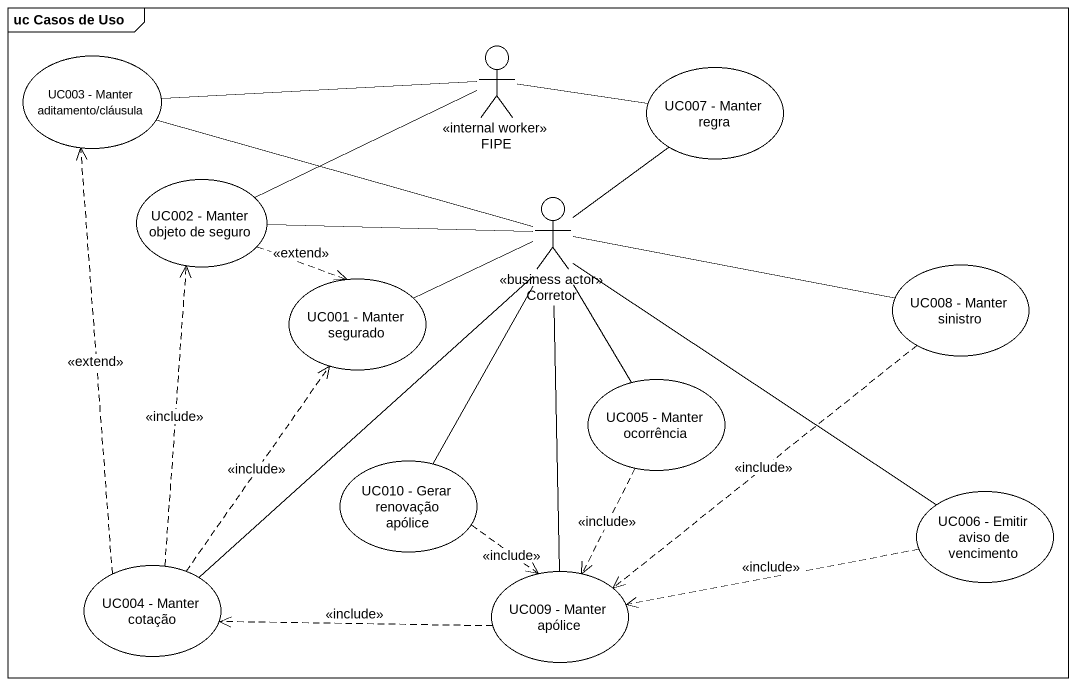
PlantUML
@startuml
mainframe uc Casos de Uso
actor FIPE <<internal worker>>
usecase "UC003 - Manter aditamento/cláusula" as UC003_Manter_aditamento
usecase "UC007 - Manter regra" as UC007_Manter_regra
usecase "UC002 - Manter objeto de seguro" as UC002_Manter_objeto_de
actor Corretor <<business actor>>
usecase "UC001 - Manter segurado" as UC001_Manter_segurado
usecase "UC008 - Manter sinistro" as UC008_Manter_sinistro
usecase "UC005 - Manter ocorrência" as UC005_Manter_ocorrência
usecase "UC010 - Gerar renovação apólice" as UC010_Gerar_renovação
usecase "UC006 - Emitir aviso de vencimento" as UC006_Emitir_aviso_de
usecase "UC004 - Manter cotação" as UC004_Manter_cotação
usecase "UC009 - Manter apólice" as UC009_Manter_apólice
FIPE -left- UC003_Manter_aditamento
FIPE -right- UC007_Manter_regra
FIPE -left- UC002_Manter_objeto_de
UC002_Manter_objeto_de ..> UC001_Manter_segurado : <<extend>>
Corretor -left- UC003_Manter_aditamento
Corretor -up- UC007_Manter_regra
Corretor -left- UC002_Manter_objeto_de
Corretor -left- UC001_Manter_segurado
Corretor -right- UC008_Manter_sinistro
Corretor -- UC005_Manter_ocorrência
Corretor -- UC010_Gerar_renovação
Corretor -- UC004_Manter_cotação
Corretor -- UC009_Manter_apólice
UC008_Manter_sinistro ..> UC009_Manter_apólice : <<include>>
UC005_Manter_ocorrência ..> UC009_Manter_apólice : <<include>>
UC010_Gerar_renovação ..> UC009_Manter_apólice : <<include>>
UC006_Emitir_aviso_de -up- Corretor
UC006_Emitir_aviso_de .left.> UC009_Manter_apólice : <<include>>
UC004_Manter_cotação .up.> UC003_Manter_aditamento : <<extend>>
UC004_Manter_cotação .up.> UC002_Manter_objeto_de : <<include>>
UC004_Manter_cotação .up.> UC001_Manter_segurado : <<include>>
UC009_Manter_apólice .left.> UC004_Manter_cotação : <<include>>
@enduml
